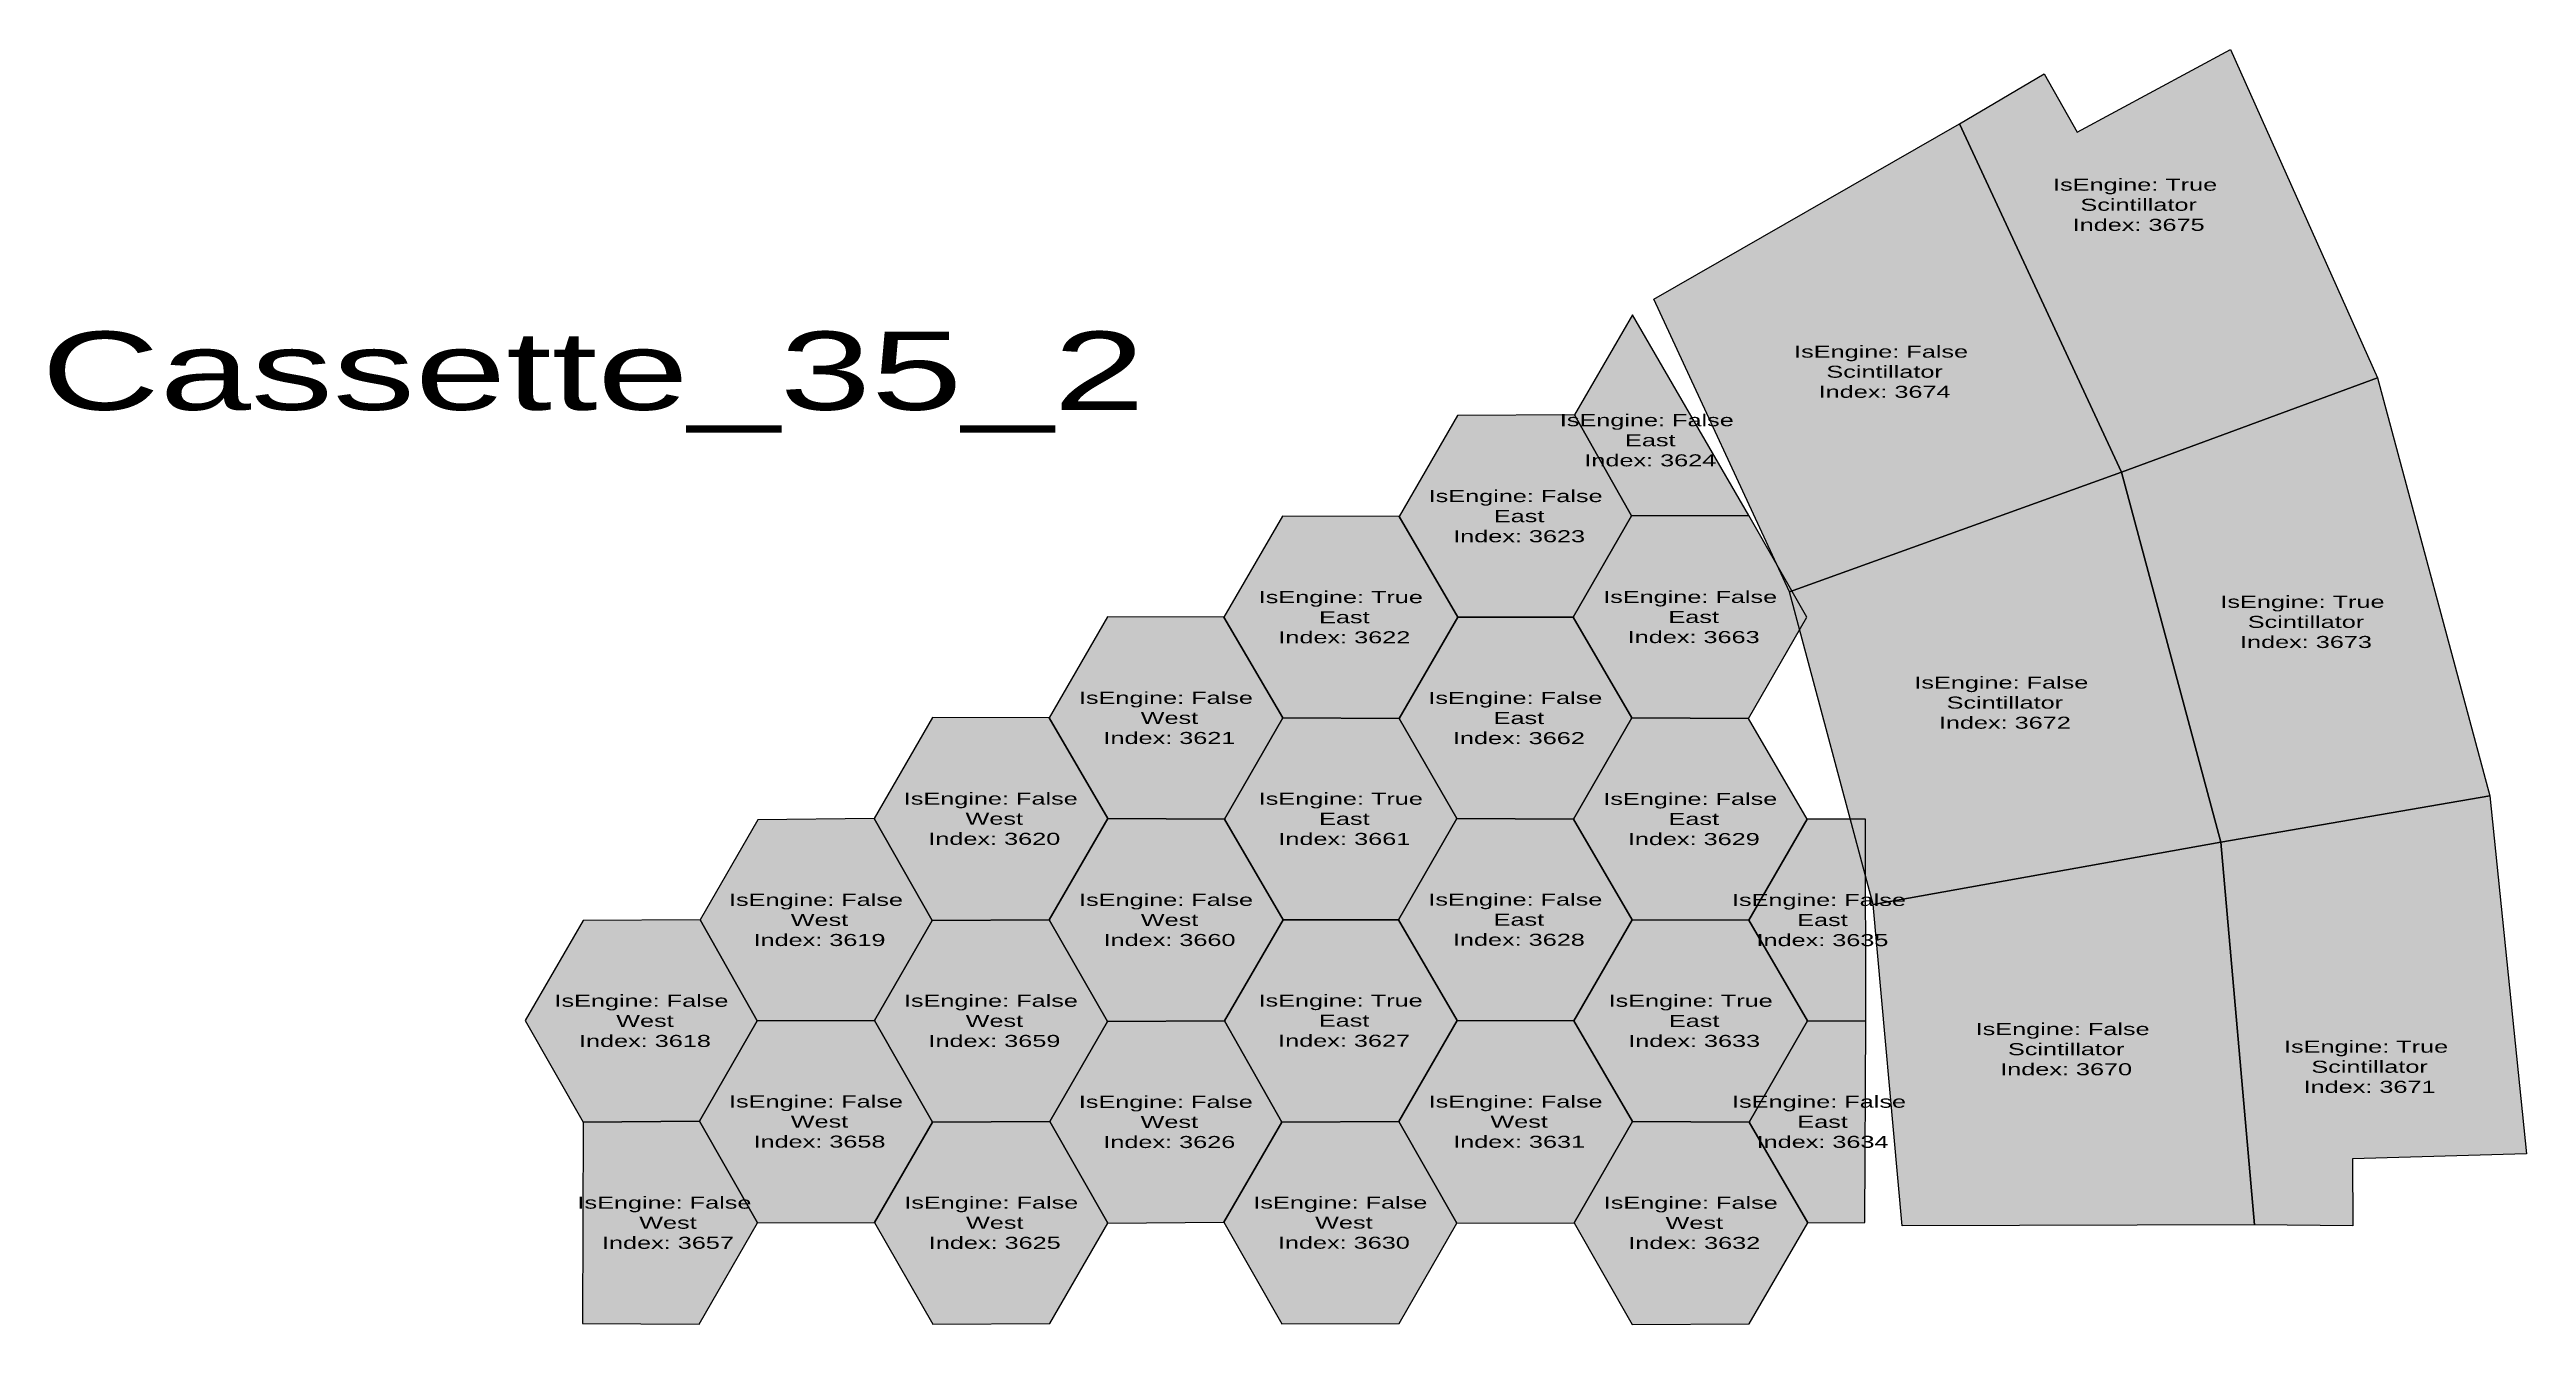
# Model space of a CAD drawing. Header units: metres. Extents: x -1 to 2055, y -82 to 976.
import ezdxf

# ---------------------------------------------------------------- set-up
doc = ezdxf.new("R2010")
doc.units = ezdxf.units.M
doc.styles.add('BoldStyle', font='arial.ttf', dxfattribs={"width": 1.5})

msp = doc.modelspace()

# ---------------------------------------------------------------- hatches: boundary and pattern name
h = msp.add_hatch(color=232)
h.dxf.hatch_style = 1
h.paths.add_polyline_path([(1718.9, 625.3), (1584.4, 914.3), (1654.6, 955.8), (1682.1, 907.5), (1809.4, 976), (1931.5, 703.5)])
h = msp.add_hatch(color=232)
h.dxf.hatch_style = 1
h.paths.add_polyline_path([(1443.3, 525.8), (1330.6, 768.7), (1584.4, 914.3), (1718.9, 625.3)])
h = msp.add_hatch(color=32)
h.dxf.hatch_style = 1
h.paths.add_polyline_path([(1409.4, 589.2), (1312.8, 755.9), (1264.8, 672.7), (1312.2, 588.8)])
h = msp.add_hatch(color=202)
h.dxf.hatch_style = 1
h.paths.add_polyline_path([(1801.3, 317.9), (1718.9, 625.3), (1931.5, 703.5), (2024.5, 356.5)])
h = msp.add_hatch(color=32)
h.dxf.hatch_style = 1
h.paths.add_polyline_path([(1167.8, 504.7), (1263.7, 504.8), (1312.2, 588.8), (1264.8, 672.7), (1167.6, 672.3), (1119.1, 588.3)])
h = msp.add_hatch(color=202)
h.dxf.hatch_style = 1
h.paths.add_polyline_path([(1512.8, 266.3), (1443.3, 525.8), (1718.9, 625.3), (1801.3, 317.9)])
h = msp.add_hatch(color=32)
h.dxf.hatch_style = 1
h.paths.add_polyline_path([(1022.6, 421.1), (1119.3, 420.7), (1167.8, 504.7), (1119.1, 588.3), (1022.3, 588.7), (973.8, 504.7)])
h = msp.add_hatch(color=122)
h.dxf.hatch_style = 1
h.paths.add_polyline_path([(1312.4, 421.2), (1409.2, 420.8), (1457.7, 504.8), (1409.4, 589.2), (1312.2, 588.8), (1263.7, 504.8)])
h = msp.add_hatch(color=32)
h.dxf.hatch_style = 1
h.paths.add_polyline_path([(877.3, 337.6), (974.1, 337.1), (1022.6, 421.1), (973.8, 504.7), (877.1, 505.1), (828.6, 421.1)])
h = msp.add_hatch(color=122)
h.dxf.hatch_style = 1
h.paths.add_polyline_path([(1167.2, 337.6), (1263.9, 337.2), (1312.4, 421.2), (1263.7, 504.8), (1167.8, 504.7), (1119.3, 420.7)])
h = msp.add_hatch(color=32)
h.dxf.hatch_style = 1
h.paths.add_polyline_path([(731.6, 253.1), (828.8, 253.6), (877.3, 337.6), (828.6, 421.1), (731.8, 421.6), (683.3, 337.6)])
h = msp.add_hatch(color=122)
h.dxf.hatch_style = 1
h.paths.add_polyline_path([(1022.8, 253.6), (1118.7, 253.6), (1167.2, 337.6), (1119.3, 420.7), (1022.6, 421.1), (974.1, 337.1)])
h = msp.add_hatch(color=42)
h.dxf.hatch_style = 1
h.paths.add_polyline_path([(1312.7, 253.6), (1409.4, 253.2), (1457.9, 337.2), (1409.2, 420.8), (1312.4, 421.2), (1263.9, 337.2)])
h = msp.add_hatch(color=152)
h.dxf.hatch_style = 1
h.paths.add_polyline_path([(1829.3, 0.4), (1801.3, 317.9), (2024.5, 356.5), (2055, 59.4), (1910.5, 55.1), (1910.8, -0.4)])
h = msp.add_hatch(color=32)
h.dxf.hatch_style = 1
h.paths.add_polyline_path([(586.3, 169.6), (683.6, 170), (731.6, 253.1), (683.3, 337.6), (586.9, 336.6), (538.9, 253.5)])
h = msp.add_hatch(color=122)
h.dxf.hatch_style = 1
h.paths.add_polyline_path([(877.1, 169.1), (974.3, 169.6), (1022.8, 253.6), (974.1, 337.1), (877.3, 337.6), (828.8, 253.6)])
h = msp.add_hatch(color=42)
h.dxf.hatch_style = 1
h.paths.add_polyline_path([(1167.4, 170.1), (1264.2, 169.6), (1312.7, 253.6), (1263.9, 337.2), (1167.2, 337.6), (1118.7, 253.6)])
h = msp.add_hatch(color=82)
h.dxf.hatch_style = 1
h.paths.add_polyline_path([(1458.2, 169.6), (1506.6, 169.4), (1506.3, 337), (1457.9, 337.2), (1409.4, 253.2)])
h = msp.add_hatch(color=152)
h.dxf.hatch_style = 1
h.paths.add_polyline_path([(1536.7, -0.4), (1512.8, 266.3), (1801.3, 317.9), (1829.3, 0.4)])
h = msp.add_hatch(color=32)
h.dxf.hatch_style = 1
h.paths.add_polyline_path([(441.9, 85.5), (538.3, 86.4), (586.3, 169.6), (538.9, 253.5), (441.7, 253.1), (393.7, 169.9)])
h = msp.add_hatch(color=122)
h.dxf.hatch_style = 1
h.paths.add_polyline_path([(731.8, 85.6), (829.1, 86), (877.1, 169.1), (828.8, 253.6), (731.6, 253.1), (683.6, 170)])
h = msp.add_hatch(color=42)
h.dxf.hatch_style = 1
h.paths.add_polyline_path([(1021.7, 85.6), (1118.9, 86.1), (1167.4, 170.1), (1118.7, 253.6), (1022.8, 253.6), (974.3, 169.6)])
h = msp.add_hatch(color=82)
h.dxf.hatch_style = 1
h.paths.add_polyline_path([(1312.9, 86.1), (1409.7, 85.6), (1458.2, 169.6), (1409.4, 253.2), (1312.7, 253.6), (1264.2, 169.6)])
h = msp.add_hatch(color=122)
h.dxf.hatch_style = 1
h.paths.add_polyline_path([(586.6, 2), (683.8, 2.4), (731.8, 85.6), (683.6, 170), (586.3, 169.6), (538.3, 86.4)])
h = msp.add_hatch(color=42)
h.dxf.hatch_style = 1
h.paths.add_polyline_path([(877.3, 1.6), (973.7, 2.5), (1021.7, 85.6), (974.3, 169.6), (877.1, 169.1), (829.1, 86)])
h = msp.add_hatch(color=82)
h.dxf.hatch_style = 1
h.paths.add_polyline_path([(1167.2, 1.6), (1264.4, 2.1), (1312.9, 86.1), (1264.2, 169.6), (1167.4, 170.1), (1118.9, 86.1)])
h = msp.add_hatch(color=82)
h.dxf.hatch_style = 1
h.paths.add_polyline_path([(1458.4, 2.1), (1505.9, 2.3), (1506.6, 169.4), (1458.2, 169.6), (1409.7, 85.6)])
h = msp.add_hatch(color=122)
h.dxf.hatch_style = 1
h.paths.add_polyline_path([(441.9, 85.5), (441.3, -81.6), (538.1, -82), (586.6, 2), (538.3, 86.4)])
h = msp.add_hatch(color=42)
h.dxf.hatch_style = 1
h.paths.add_polyline_path([(732.1, -82), (829.3, -81.6), (877.3, 1.6), (829.1, 86), (731.8, 85.6), (683.8, 2.4)])
h = msp.add_hatch(color=82)
h.dxf.hatch_style = 1
h.paths.add_polyline_path([(1021.9, -81.9), (1119.2, -81.5), (1167.2, 1.6), (1118.9, 86.1), (1021.7, 85.6), (973.7, 2.5)])
h = msp.add_hatch(color=82)
h.dxf.hatch_style = 1
h.paths.add_polyline_path([(1312.7, -82.4), (1409.9, -81.9), (1458.4, 2.1), (1409.7, 85.6), (1312.9, 86.1), (1264.4, 2.1)])

# ---------------------------------------------------------------- linework, layer by layer
at = {"color": 250}
for points in [[(1718.9, 625.3), (1584.4, 914.3), (1654.6, 955.8), (1682.1, 907.5), (1809.4, 976), (1931.5, 703.5)], [(1443.3, 525.8), (1330.6, 768.7), (1584.4, 914.3), (1718.9, 625.3)], [(1409.4, 589.2), (1312.8, 755.9), (1264.8, 672.7), (1312.2, 588.8)], [(1801.3, 317.9), (1718.9, 625.3), (1931.5, 703.5), (2024.5, 356.5)], [(1167.8, 504.7), (1263.7, 504.8), (1312.2, 588.8), (1264.8, 672.7), (1167.6, 672.3), (1119.1, 588.3)], [(1512.8, 266.3), (1443.3, 525.8), (1718.9, 625.3), (1801.3, 317.9)], [(1022.6, 421.1), (1119.3, 420.7), (1167.8, 504.7), (1119.1, 588.3), (1022.3, 588.7), (973.8, 504.7)], [(1312.4, 421.2), (1409.2, 420.8), (1457.7, 504.8), (1409.4, 589.2), (1312.2, 588.8), (1263.7, 504.8)], [(877.3, 337.6), (974.1, 337.1), (1022.6, 421.1), (973.8, 504.7), (877.1, 505.1), (828.6, 421.1)], [(1167.2, 337.6), (1263.9, 337.2), (1312.4, 421.2), (1263.7, 504.8), (1167.8, 504.7), (1119.3, 420.7)], [(731.6, 253.1), (828.8, 253.6), (877.3, 337.6), (828.6, 421.1), (731.8, 421.6), (683.3, 337.6)], [(1022.8, 253.6), (1118.7, 253.6), (1167.2, 337.6), (1119.3, 420.7), (1022.6, 421.1), (974.1, 337.1)], [(1312.7, 253.6), (1409.4, 253.2), (1457.9, 337.2), (1409.2, 420.8), (1312.4, 421.2), (1263.9, 337.2)], [(1829.3, 0.4), (1801.3, 317.9), (2024.5, 356.5), (2055, 59.4), (1910.5, 55.1), (1910.8, -0.4)], [(586.3, 169.6), (683.6, 170), (731.6, 253.1), (683.3, 337.6), (586.9, 336.6), (538.9, 253.5)], [(877.1, 169.1), (974.3, 169.6), (1022.8, 253.6), (974.1, 337.1), (877.3, 337.6), (828.8, 253.6)], [(1167.4, 170.1), (1264.2, 169.6), (1312.7, 253.6), (1263.9, 337.2), (1167.2, 337.6), (1118.7, 253.6)], [(1458.2, 169.6), (1506.6, 169.4), (1506.3, 337), (1457.9, 337.2), (1409.4, 253.2)], [(1536.7, -0.4), (1512.8, 266.3), (1801.3, 317.9), (1829.3, 0.4)], [(441.9, 85.5), (538.3, 86.4), (586.3, 169.6), (538.9, 253.5), (441.7, 253.1), (393.7, 169.9)], [(731.8, 85.6), (829.1, 86), (877.1, 169.1), (828.8, 253.6), (731.6, 253.1), (683.6, 170)], [(1021.7, 85.6), (1118.9, 86.1), (1167.4, 170.1), (1118.7, 253.6), (1022.8, 253.6), (974.3, 169.6)], [(1312.9, 86.1), (1409.7, 85.6), (1458.2, 169.6), (1409.4, 253.2), (1312.7, 253.6), (1264.2, 169.6)], [(586.6, 2), (683.8, 2.4), (731.8, 85.6), (683.6, 170), (586.3, 169.6), (538.3, 86.4)], [(877.3, 1.6), (973.7, 2.5), (1021.7, 85.6), (974.3, 169.6), (877.1, 169.1), (829.1, 86)], [(1167.2, 1.6), (1264.4, 2.1), (1312.9, 86.1), (1264.2, 169.6), (1167.4, 170.1), (1118.9, 86.1)], [(1458.4, 2.1), (1505.9, 2.3), (1506.6, 169.4), (1458.2, 169.6), (1409.7, 85.6)], [(441.9, 85.5), (441.3, -81.6), (538.1, -82), (586.6, 2), (538.3, 86.4)], [(732.1, -82), (829.3, -81.6), (877.3, 1.6), (829.1, 86), (731.8, 85.6), (683.8, 2.4)], [(1021.9, -81.9), (1119.2, -81.5), (1167.2, 1.6), (1118.9, 86.1), (1021.7, 85.6), (973.7, 2.5)], [(1312.7, -82.4), (1409.9, -81.9), (1458.4, 2.1), (1409.7, 85.6), (1312.9, 86.1), (1264.4, 2.1)]]:
    msp.add_lwpolyline(points, close=True, dxfattribs=at)

# ---------------------------------------------------------------- texts
at = {"color": 0, "char_height": 10, "attachment_point": 5, "style": 'BoldStyle'}
for s, insert in [('IsEngine: True\\P Scintillator\\P Index: 3675', (1730.2, 847.1)), ('IsEngine: False\\P Scintillator\\P Index: 3674', (1519.3, 708.5)), ('IsEngine: False\\P East\\P Index: 3624', (1324.8, 651.6)), ('IsEngine: False\\P East\\P Index: 3623', (1215.9, 588.6)), ('IsEngine: True\\P East\\P Index: 3622', (1070.8, 504.7)), ('IsEngine: False\\P East\\P Index: 3663', (1360.8, 504.9)), ('IsEngine: True\\P Scintillator\\P Index: 3673', (1869.1, 500.8)), ('IsEngine: False\\P Scintillator\\P Index: 3672', (1619.1, 433.8)), ('IsEngine: False\\P West\\P Index: 3621', (925.6, 421.1)), ('IsEngine: False\\P East\\P Index: 3662', (1215.7, 421)), ('IsEngine: False\\P West\\P Index: 3620', (780.2, 337.4)), ('IsEngine: True\\P East\\P Index: 3661', (1070.8, 337.3)), ('IsEngine: False\\P East\\P Index: 3629', (1360.9, 337.2)), ('IsEngine: False\\P West\\P Index: 3619', (635.1, 253.4)), ('IsEngine: False\\P West\\P Index: 3660', (925.7, 253.4)), ('IsEngine: False\\P East\\P Index: 3628', (1215.7, 253.6)), ('IsEngine: False\\P East\\P Index: 3635', (1467.7, 253.3)), ('IsEngine: False\\P West\\P Index: 3618', (490.2, 169.6)), ('IsEngine: False\\P West\\P Index: 3659', (780.3, 169.6)), ('IsEngine: True\\P East\\P Index: 3627', (1070.6, 169.8)), ('IsEngine: True\\P East\\P Index: 3633', (1361.2, 169.6)), ('IsEngine: False\\P Scintillator\\P Index: 3670', (1670, 146.1)), ('IsEngine: True\\P Scintillator\\P Index: 3671', (1921.9, 131.5)), ('IsEngine: False\\P West\\P Index: 3658', (635.1, 86)), ('IsEngine: False\\P West\\P Index: 3626', (925.5, 85.7)), ('IsEngine: False\\P West\\P Index: 3631', (1215.9, 85.9)), ('IsEngine: False\\P East\\P Index: 3634', (1467.8, 85.8)), ('IsEngine: False\\P West\\P Index: 3657', (509.3, 2)), ('IsEngine: False\\P West\\P Index: 3625', (780.6, 2)), ('IsEngine: False\\P West\\P Index: 3630', (1070.4, 2.1)), ('IsEngine: False\\P West\\P Index: 3632', (1361.3, 1.9))]:
    msp.add_mtext(s, dxfattribs=dict(at, insert=insert))
at = {"color": 8, "insert": (450, 700), "char_height": 65, "attachment_point": 5, "style": 'BoldStyle'}
msp.add_mtext('Cassette_35_2', dxfattribs=at)

doc.saveas('drawing.dxf')
